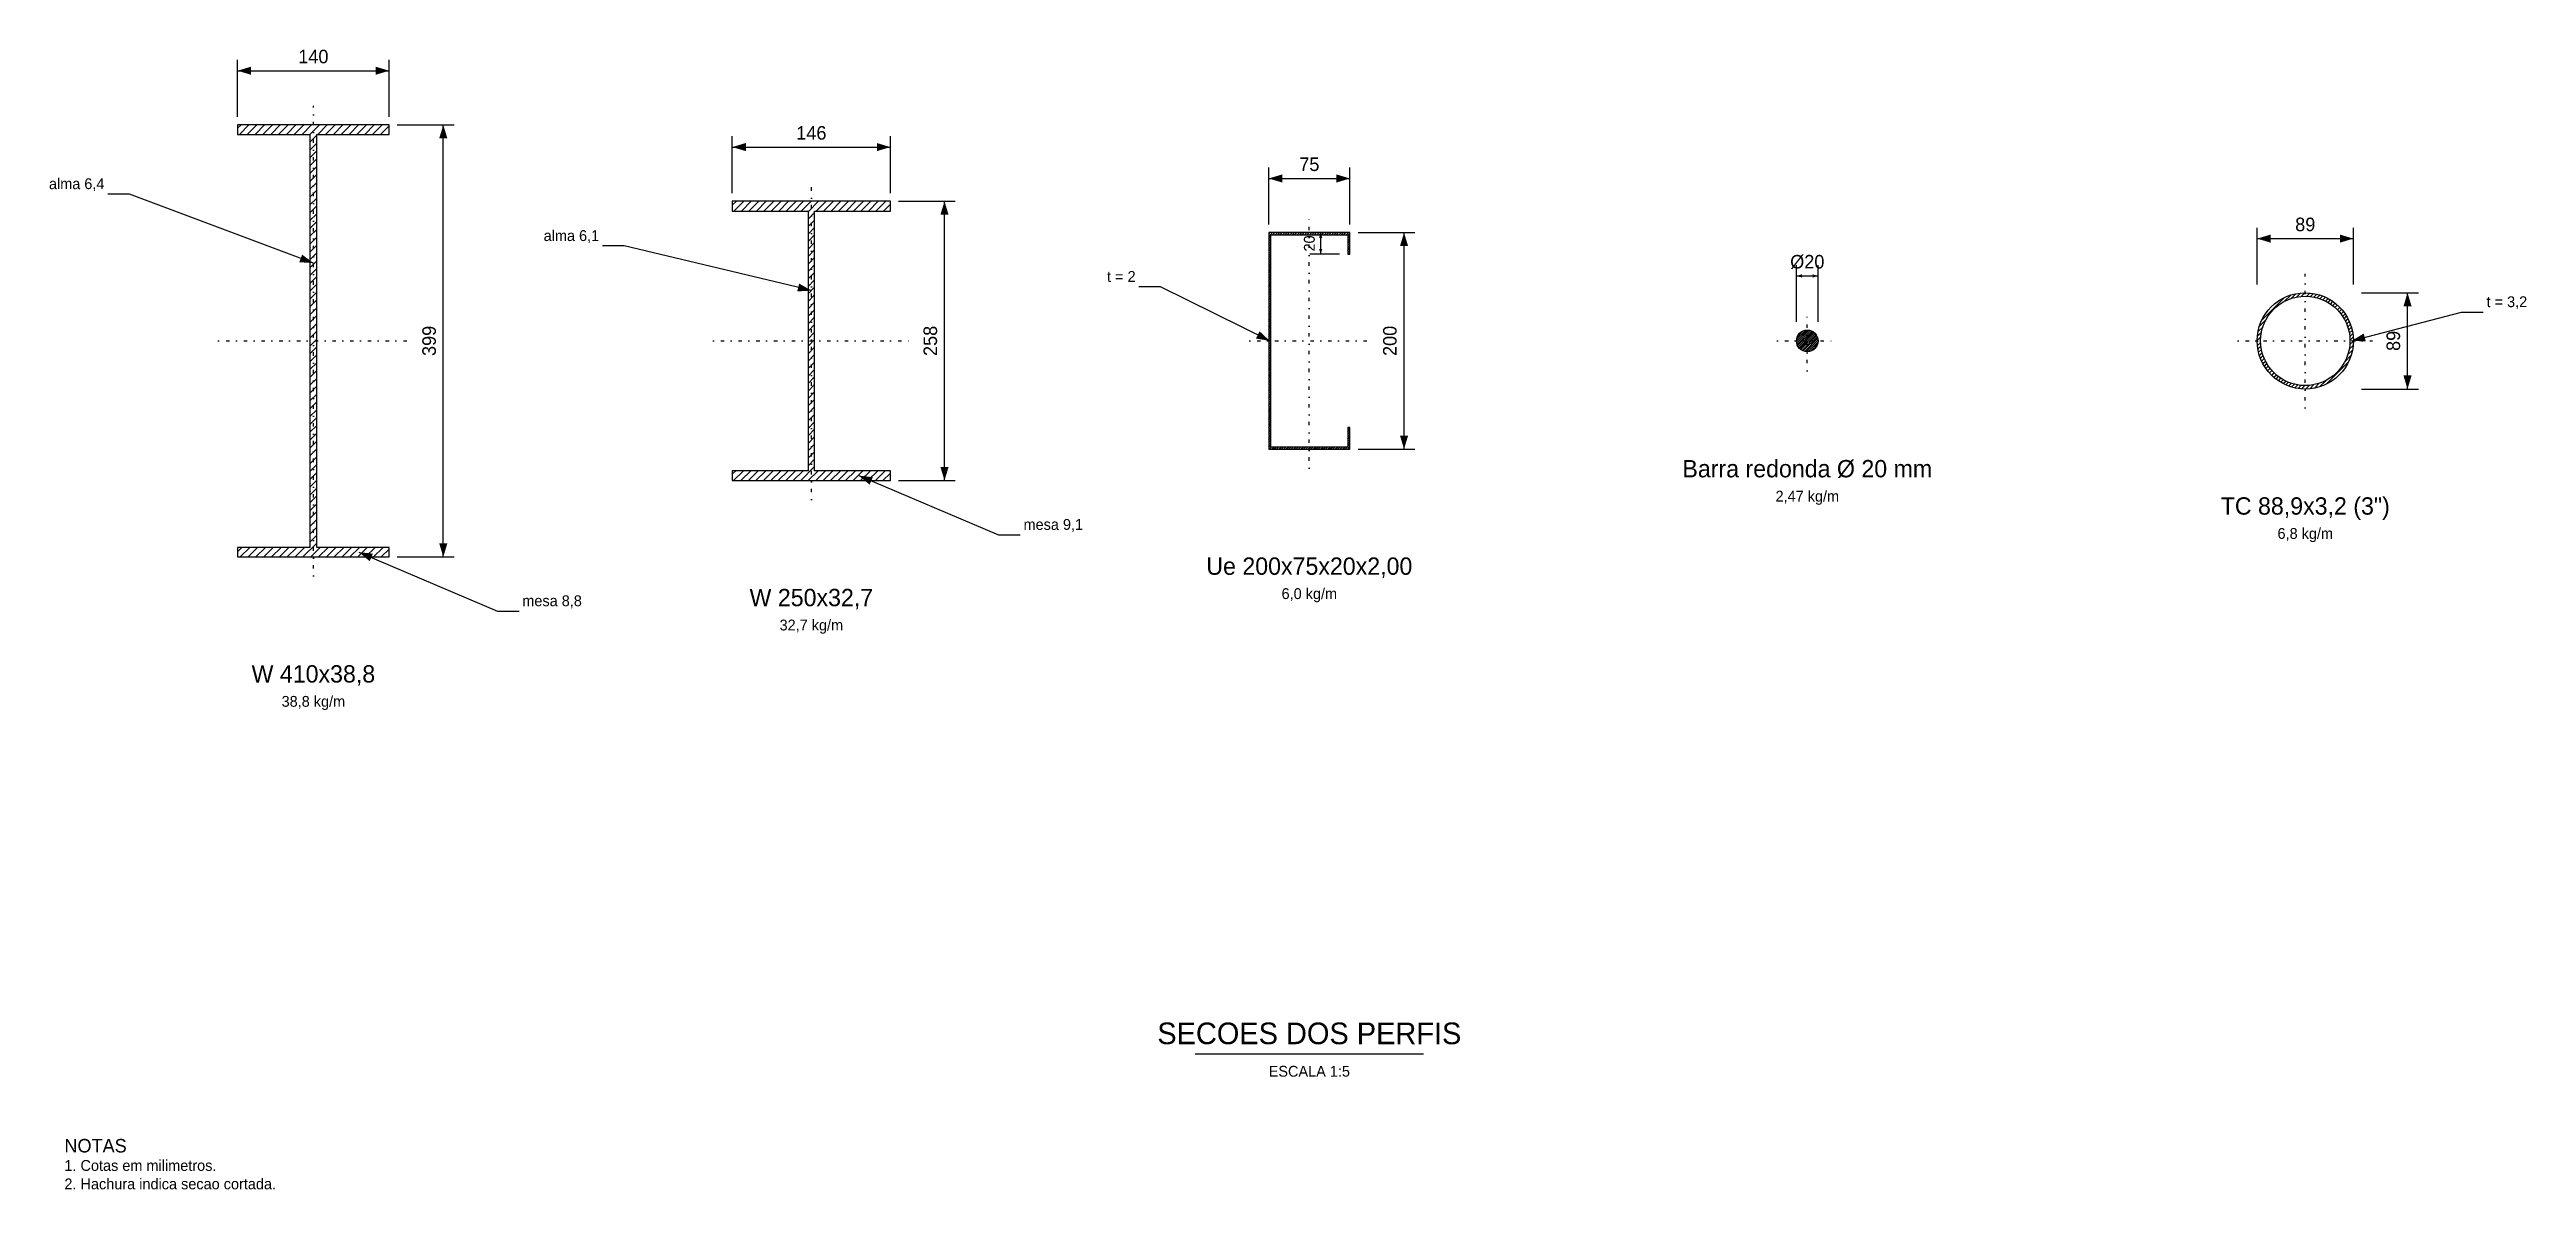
# Model space of a CAD drawing. Header units: millimetres. Extents: x -14 to 2274, y -784 to 269.
import ezdxf
from ezdxf.enums import TextEntityAlignment as Align

# ---------------------------------------------------------------- set-up
doc = ezdxf.new("R2010")
doc.units = ezdxf.units.MM
doc.linetypes.add('CENTER', pattern=[16.375, 0.5, -6.35, 3.175, -6.35])
for name, color, linetype in [('ACO', 7, 'CONTINUOUS'), ('COTA', 3, 'CONTINUOUS'), ('EIXO', 1, 'CENTER'), ('HACHURA', 8, 'CONTINUOUS'), ('TEXTO', 7, 'CONTINUOUS')]:
    doc.layers.add(name, color=color, linetype=linetype)
doc.styles.get("Standard").update_dxf_attribs({"font": 'txt', "width": 0.85})

msp = doc.modelspace()

# ---------------------------------------------------------------- linework, layer by layer
at = {"layer": 'ACO'}
for points in [[(160, -199.5), (300, -199.5), (300, -190.7), (233.2, -190.7), (233.2, 190.7), (300, 190.7), (300, 199.5), (160, 199.5), (160, 190.7), (226.8, 190.7), (226.8, -190.7), (160, -190.7)], [(617, -129), (763, -129), (763, -119.9), (693.05, -119.9), (693.05, 119.9), (763, 119.9), (763, 129), (617, 129), (617, 119.9), (686.95, 119.9), (686.95, -119.9), (617, -119.9)], [(1112.5, -100), (1187.5, -100), (1187.5, -80), (1185.5, -80), (1185.5, -98), (1114.5, -98), (1114.5, 98), (1185.5, 98), (1185.5, 80), (1187.5, 80), (1187.5, 100), (1112.5, 100)]]:
    msp.add_lwpolyline(points, close=True, dxfattribs=at)
for centre, radius in [((2070, 0), 44.45), ((2070, 0), 41.25), ((1610, 0), 10)]:
    msp.add_circle(centre, radius, dxfattribs=at)
at = {"layer": 'COTA'}
for p, q in [((160, 207), (160, 259.5)), ((300, 207), (300, 259.5)), ((160, 249.5), (300, 249.5)), ((307.5, 199.5), (360, 199.5)), ((350, -199.5), (350, 199.5)), ((617, 136.5), (617, 189)), ((763, 136.5), (763, 189)), ((617, 179), (763, 179)), ((1112.5, 107.5), (1112.5, 160)), ((1112.5, 150), (1187.5, 150)), ((1187.5, 107.5), (1187.5, 160)), ((770.5, 129), (823, 129)), ((813, -129), (813, 129)), ((1178, 100), (1150.5, 100)), ((1160.5, 80), (1160.5, 100)), ((1195, 100), (1247.5, 100)), ((1237.5, -100), (1237.5, 100)), ((2025.55, 51.95), (2025.55, 104.45)), ((2025.55, 94.45), (2114.45, 94.45)), ((2114.45, 51.95), (2114.45, 104.45)), ((1178, 80), (1150.5, 80)), ((1600, 17.5), (1600, 70)), ((1620, 17.5), (1620, 70)), ((1600, 60), (1620, 60)), ((2121.95, 44.45), (2174.45, 44.45)), ((2164.45, -44.45), (2164.45, 44.45)), ((2121.95, -44.45), (2174.45, -44.45)), ((1195, -100), (1247.5, -100)), ((770.5, -129), (823, -129)), ((307.5, -199.5), (360, -199.5))]:
    msp.add_line(p, q, dxfattribs=at)
for points in [[(160, 249.5), (172.5, 245.75), (172.5, 253.25)], [(300, 249.5), (287.5, 253.25), (287.5, 245.75)], [(350, 199.5), (346.25, 187), (353.75, 187)], [(617, 179), (629.5, 175.25), (629.5, 182.75)], [(763, 179), (750.5, 182.75), (750.5, 175.25)], [(1112.5, 150), (1125, 146.25), (1125, 153.75)], [(1187.5, 150), (1175, 153.75), (1175, 146.25)], [(813, 129), (809.25, 116.5), (816.75, 116.5)], [(1160.5, 100), (1159, 95), (1162, 95)], [(1237.5, 100), (1233.75, 87.5), (1241.25, 87.5)], [(2025.55, 94.45), (2038.05, 90.7), (2038.05, 98.2)], [(2114.45, 94.45), (2101.95, 98.2), (2101.95, 90.7)], [(1160.5, 80), (1162, 85), (1159, 85)], [(1600, 60), (1605, 58.5), (1605, 61.5)], [(1620, 60), (1615, 61.5), (1615, 58.5)], [(2164.45, 44.45), (2160.7, 31.95), (2168.2, 31.95)], [(2164.45, -44.45), (2168.2, -31.95), (2160.7, -31.95)], [(1237.5, -100), (1241.25, -87.5), (1233.75, -87.5)], [(813, -129), (816.75, -116.5), (809.25, -116.5)], [(350, -199.5), (353.75, -187), (346.25, -187)]]:
    msp.add_solid(points, dxfattribs=at)
at = {"layer": 'EIXO'}
for p, q in [((230, -217), (230, 217)), ((690, -146.5), (690, 146.5)), ((1150, -117.5), (1150, 117.5)), ((2070, -61.95), (2070, 61.95)), ((1610, -27.5), (1610, 27.5)), ((142.5, 0), (317.5, 0)), ((599.5, 0), (780.5, 0)), ((1095, 0), (1205, 0)), ((1582.5, 0), (1637.5, 0)), ((2008.05, 0), (2131.95, 0))]:
    msp.add_line(p, q, dxfattribs=at)
at = {"layer": 'HACHURA'}
for p, q in [((160, 196.3172), (163.1828, 199.5)), ((161.6235, 190.7), (170.4235, 199.5)), ((168.8643, 190.7), (177.6643, 199.5)), ((176.1051, 190.7), (184.9051, 199.5)), ((183.3459, 190.7), (192.1459, 199.5)), ((190.5866, 190.7), (199.3866, 199.5)), ((197.8274, 190.7), (206.6274, 199.5)), ((205.0682, 190.7), (213.8682, 199.5)), ((212.309, 190.7), (221.109, 199.5)), ((219.5497, 190.7), (228.3497, 199.5)), ((226.7905, 190.7), (235.5905, 199.5)), ((226.8, 183.4687), (233.2, 189.8687)), ((234.0313, 190.7), (242.8313, 199.5)), ((241.272, 190.7), (250.072, 199.5)), ((248.5128, 190.7), (257.3128, 199.5)), ((255.7536, 190.7), (264.5536, 199.5)), ((262.9944, 190.7), (271.7944, 199.5)), ((270.2351, 190.7), (279.0351, 199.5)), ((277.4759, 190.7), (286.2759, 199.5)), ((284.7167, 190.7), (293.5167, 199.5)), ((291.9575, 190.7), (300, 198.7425)), ((299.1982, 190.7), (300, 191.5018)), ((226.8, 176.228), (233.2, 182.628)), ((226.8, 168.9872), (233.2, 175.3872)), ((226.8, 161.7464), (233.2, 168.1464)), ((226.8, 154.5056), (233.2, 160.9056)), ((226.8, 147.2649), (233.2, 153.6649)), ((226.8, 140.0241), (233.2, 146.4241)), ((226.8, 132.7833), (233.2, 139.1833)), ((226.8, 125.5425), (233.2, 131.9425)), ((226.8, 118.3018), (233.2, 124.7018)), ((226.8, 111.061), (233.2, 117.461)), ((617, 125.279), (620.721, 129)), ((618.5224, 119.9), (627.6224, 129)), ((625.4237, 119.9), (634.5237, 129)), ((632.3251, 119.9), (641.4251, 129)), ((639.2264, 119.9), (648.3264, 129)), ((646.1278, 119.9), (655.2278, 129)), ((653.0292, 119.9), (662.1292, 129)), ((659.9305, 119.9), (669.0305, 129)), ((666.8319, 119.9), (675.9319, 129)), ((673.7333, 119.9), (682.8333, 129)), ((680.6346, 119.9), (689.7346, 129)), ((686.95, 119.314), (696.636, 129)), ((686.95, 112.4127), (693.05, 118.5127)), ((694.4373, 119.9), (703.5373, 129)), ((701.3387, 119.9), (710.4387, 129)), ((708.2401, 119.9), (717.3401, 129)), ((715.1414, 119.9), (724.2414, 129)), ((722.0428, 119.9), (731.1428, 129)), ((728.9442, 119.9), (738.0442, 129)), ((735.8455, 119.9), (744.9455, 129)), ((742.7469, 119.9), (751.8469, 129)), ((749.6482, 119.9), (758.7482, 129)), ((756.5496, 119.9), (763, 126.3504)), ((226.8, 103.8202), (233.2, 110.2202)), ((226.8, 96.5794), (233.2, 102.9794)), ((226.8, 89.3387), (233.2, 95.7387)), ((686.95, 105.5113), (693.05, 111.6113)), ((686.95, 98.6099), (693.05, 104.7099)), ((686.95, 91.7086), (693.05, 97.8086)), ((1112.5, 96.529), (1115.971, 100)), ((1112.5, 98.7917), (1113.7083, 100)), ((1112.5, 94.2663), (1114.5, 96.2663)), ((1112.5, 92.0035), (1114.5, 94.0035)), ((1112.5, 89.7408), (1114.5, 91.7408)), ((1116.2337, 98), (1118.2337, 100)), ((1118.4965, 98), (1120.4965, 100)), ((1120.7592, 98), (1122.7592, 100)), ((1123.022, 98), (1125.022, 100)), ((1125.2847, 98), (1127.2847, 100)), ((1127.5474, 98), (1129.5474, 100)), ((1129.8102, 98), (1131.8102, 100)), ((1132.0729, 98), (1134.0729, 100)), ((1134.3357, 98), (1136.3357, 100)), ((1136.5984, 98), (1138.5984, 100)), ((1138.8612, 98), (1140.8612, 100)), ((1141.1239, 98), (1143.1239, 100)), ((1143.3866, 98), (1145.3866, 100)), ((1145.6494, 98), (1147.6494, 100)), ((1147.9121, 98), (1149.9121, 100)), ((1150.1749, 98), (1152.1749, 100)), ((1152.4376, 98), (1154.4376, 100)), ((1154.7003, 98), (1156.7003, 100)), ((1156.9631, 98), (1158.9631, 100)), ((1159.2258, 98), (1161.2258, 100)), ((1161.4886, 98), (1163.4886, 100)), ((1163.7513, 98), (1165.7513, 100)), ((1166.0141, 98), (1168.0141, 100)), ((1168.2768, 98), (1170.2768, 100)), ((1170.5395, 98), (1172.5395, 100)), ((1172.8023, 98), (1174.8023, 100)), ((1175.065, 98), (1177.065, 100)), ((1177.3278, 98), (1179.3278, 100)), ((1179.5905, 98), (1181.5905, 100)), ((1181.8532, 98), (1183.8532, 100)), ((1184.116, 98), (1186.116, 100)), ((1185.5, 97.1213), (1187.5, 99.1213)), ((1185.5, 94.8585), (1187.5, 96.8585)), ((1185.5, 92.5958), (1187.5, 94.5958)), ((1185.5, 90.333), (1187.5, 92.333)), ((226.8, 82.0979), (233.2, 88.4979)), ((226.8, 74.8571), (233.2, 81.2571)), ((226.8, 67.6164), (233.2, 74.0164)), ((686.95, 84.8072), (693.05, 90.9072)), ((686.95, 77.9058), (693.05, 84.0058)), ((686.95, 71.0045), (693.05, 77.1045)), ((686.95, 64.1031), (693.05, 70.2031)), ((1112.5, 87.478), (1114.5, 89.478)), ((1112.5, 85.2153), (1114.5, 87.2153)), ((1112.5, 82.9526), (1114.5, 84.9526)), ((1112.5, 80.6898), (1114.5, 82.6898)), ((1112.5, 78.4271), (1114.5, 80.4271)), ((1112.5, 76.1643), (1114.5, 78.1643)), ((1112.5, 73.9016), (1114.5, 75.9016)), ((1112.5, 71.6388), (1114.5, 73.6388)), ((1112.5, 69.3761), (1114.5, 71.3761)), ((1112.5, 67.1134), (1114.5, 69.1134)), ((1185.5, 88.0703), (1187.5, 90.0703)), ((1185.5, 85.8076), (1187.5, 87.8076)), ((1185.5, 83.5448), (1187.5, 85.5448)), ((1185.5, 81.2821), (1187.5, 83.2821)), ((1186.4807, 80), (1187.5, 81.0193)), ((226.8, 60.3756), (233.2, 66.7756)), ((226.8, 53.1348), (233.2, 59.5348)), ((226.8, 45.894), (233.2, 52.294)), ((686.95, 57.2018), (693.05, 63.3018)), ((686.95, 50.3004), (693.05, 56.4004)), ((686.95, 43.399), (693.05, 49.499)), ((1112.5, 64.8506), (1114.5, 66.8506)), ((1112.5, 62.5879), (1114.5, 64.5879)), ((1112.5, 60.3251), (1114.5, 62.3251)), ((1112.5, 58.0624), (1114.5, 60.0624)), ((1112.5, 55.7997), (1114.5, 57.7997)), ((1112.5, 53.5369), (1114.5, 55.5369)), ((1112.5, 51.2742), (1114.5, 53.2742)), ((1112.5, 49.0114), (1114.5, 51.0114)), ((1112.5, 46.7487), (1114.5, 48.7487)), ((1112.5, 44.4859), (1114.5, 46.4859)), ((226.8, 38.6533), (233.2, 45.0533)), ((226.8, 31.4125), (233.2, 37.8125)), ((226.8, 24.1717), (233.2, 30.5717)), ((226.8, 16.9309), (233.2, 23.3309)), ((686.95, 36.4977), (693.05, 42.5977)), ((686.95, 29.5963), (693.05, 35.6963)), ((686.95, 22.695), (693.05, 28.795)), ((1112.5, 42.2232), (1114.5, 44.2232)), ((1112.5, 39.9605), (1114.5, 41.9605)), ((1112.5, 37.6977), (1114.5, 39.6977)), ((1112.5, 35.435), (1114.5, 37.435)), ((1112.5, 33.1722), (1114.5, 35.1722)), ((1112.5, 30.9095), (1114.5, 32.9095)), ((1112.5, 28.6468), (1114.5, 30.6468)), ((1112.5, 26.384), (1114.5, 28.384)), ((1112.5, 24.1213), (1114.5, 26.1213)), ((1112.5, 21.8585), (1114.5, 23.8585)), ((2030.1743, 19.5262), (2040.324, 29.676)), ((2040.324, 29.676), (2050.4738, 39.8257)), ((2050.5923, 36.3239), (2056.5401, 42.2716)), ((2056.916, 39.0271), (2061.4025, 43.5136)), ((2061.8577, 40.3485), (2065.6758, 44.1666)), ((2066.1257, 40.9961), (2069.5501, 44.4205)), ((2070, 43.4446), (2070.9435, 44.3882)), ((2071.338, 41.1623), (2074.3412, 44.1655)), ((2074.7357, 40.9396), (2077.5234, 43.7273)), ((2077.8276, 40.4111), (2080.5431, 43.1266)), ((2080.8294, 39.7925), (2083.3469, 42.31)), ((2083.5323, 38.875), (2086.0498, 41.3925)), ((2086.1889, 37.9112), (2088.5733, 40.2956)), ((2088.6136, 36.7155), (2090.998, 39.0999)), ((2090.9949, 35.4764), (2093.297, 37.7785)), ((2093.1651, 34.0263), (2095.4673, 36.3284)), ((2095.3105, 32.5512), (2097.5732, 34.814)), ((2097.2393, 30.8597), (2099.5021, 33.1224)), ((2099.6379, 28.6325), (2101.9006, 30.8953)), ((2101.3294, 26.7037), (2103.5922, 28.9664)), ((2102.9789, 24.7327), (2105.281, 27.0349)), ((2104.429, 22.5625), (2106.7311, 24.8646)), ((226.8, 9.6902), (233.2, 16.0902)), ((226.8, 2.4494), (233.2, 8.8494)), ((226.8, -4.7914), (233.2, 1.6086)), ((686.95, 15.7936), (693.05, 21.8936)), ((686.95, 8.8922), (693.05, 14.9922)), ((686.95, 1.9909), (693.05, 8.0909)), ((686.95, -4.9105), (693.05, 1.1895)), ((1112.5, 19.5958), (1114.5, 21.5958)), ((1112.5, 17.333), (1114.5, 19.333)), ((1112.5, 15.0703), (1114.5, 17.0703)), ((1112.5, 12.8076), (1114.5, 14.8076)), ((1112.5, 10.5448), (1114.5, 12.5448)), ((1112.5, 8.2821), (1114.5, 10.2821)), ((1112.5, 6.0193), (1114.5, 8.0193)), ((1112.5, 3.7566), (1114.5, 5.7566)), ((1112.5, 1.4939), (1114.5, 3.4939)), ((1112.5, -0.7689), (1114.5, 1.2311)), ((1600.0265, -0.303), (1610.303, 9.9735)), ((1600.1311, 1.4986), (1608.5014, 9.8689)), ((1600.1811, -1.8455), (1611.8455, 9.8189)), ((1600.5398, -3.1839), (1613.1839, 9.4602)), ((1600.8193, 3.8839), (1606.1161, 9.1807)), ((1601.0475, -4.3732), (1614.3732, 8.9525)), ((1601.6602, -5.4576), (1615.4576, 8.3398)), ((1602.3632, -6.4516), (1616.4516, 7.6368)), ((1603.2118, -7.3001), (1617.3001, 6.7882)), ((1604.1464, -8.0625), (1618.0625, 5.8536)), ((1605.1676, -8.7384), (1618.7384, 4.8324)), ((1606.325, -9.2781), (1619.2781, 3.675)), ((1607.6235, -9.6766), (1619.6766, 2.3765)), ((1609.0778, -9.9193), (1619.9193, 0.9222)), ((2025.5795, 0.4499), (2029.0039, 3.8743)), ((2025.6118, -0.9435), (2026.5554, 0)), ((2025.8334, 4.3242), (2029.6515, 8.1423)), ((2026.4864, 8.5975), (2030.9729, 13.084)), ((2027.7284, 13.4599), (2033.6761, 19.4077)), ((2105.8518, 20.3649), (2108.1812, 22.6943)), ((2107.0475, 17.9402), (2109.432, 20.3247)), ((2108.2122, 15.4846), (2110.6277, 17.9)), ((2109.1298, 12.7817), (2111.6473, 15.2992)), ((2109.9772, 10.0088), (2112.5648, 12.5963)), ((2110.5779, 6.989), (2113.2934, 9.7046)), ((2111.0014, 3.7922), (2113.8941, 6.6849)), ((2111.2241, 0.3945), (2114.2273, 3.3977)), ((226.8, -12.0322), (233.2, -5.6322)), ((226.8, -19.2729), (233.2, -12.8729)), ((226.8, -26.5137), (233.2, -20.1137)), ((686.95, -11.8119), (693.05, -5.7119)), ((686.95, -18.7132), (693.05, -12.6132)), ((686.95, -25.6146), (693.05, -19.5146)), ((1112.5, -3.0316), (1114.5, -1.0316)), ((1112.5, -5.2944), (1114.5, -3.2944)), ((1112.5, -7.5571), (1114.5, -5.5571)), ((1112.5, -9.8199), (1114.5, -7.8199)), ((1112.5, -12.0826), (1114.5, -10.0826)), ((1112.5, -14.3453), (1114.5, -12.3453)), ((1112.5, -16.6081), (1114.5, -14.6081)), ((1112.5, -18.8708), (1114.5, -16.8708)), ((1112.5, -21.1336), (1114.5, -19.1336)), ((1112.5, -23.3963), (1114.5, -21.3963)), ((1610.7608, -9.9334), (1619.9334, -0.7608)), ((1612.8385, -9.5528), (1619.5528, -2.8385)), ((2025.8345, -4.3412), (2028.8377, -1.338)), ((2026.2727, -7.5234), (2029.0604, -4.7357)), ((2026.8734, -10.5431), (2029.5889, -7.8276)), ((2027.69, -13.3469), (2030.2075, -10.8294)), ((2028.6075, -16.0498), (2031.125, -13.5323)), ((2029.7044, -18.5733), (2032.0888, -16.1889)), ((2030.9001, -20.998), (2033.2845, -18.6136)), ((2032.2215, -23.297), (2034.5236, -20.9949)), ((2099.6207, -29.6207), (2109.9333, -19.3081)), ((2106.4314, -19.1896), (2112.3284, -13.2926)), ((2109.0839, -12.9167), (2113.5411, -8.4596)), ((2110.3759, -8.0043), (2114.1743, -4.2059)), ((2111.0038, -3.756), (2114.4283, -0.3316)), ((226.8, -33.7545), (233.2, -27.3545)), ((226.8, -40.9952), (233.2, -34.5952)), ((226.8, -48.236), (233.2, -41.836)), ((686.95, -32.5159), (693.05, -26.4159)), ((686.95, -39.4173), (693.05, -33.3173)), ((686.95, -46.3187), (693.05, -40.2187)), ((1112.5, -25.659), (1114.5, -23.659)), ((1112.5, -27.9218), (1114.5, -25.9218)), ((1112.5, -30.1845), (1114.5, -28.1845)), ((1112.5, -32.4473), (1114.5, -30.4473)), ((1112.5, -34.71), (1114.5, -32.71)), ((1112.5, -36.9728), (1114.5, -34.9728)), ((1112.5, -39.2355), (1114.5, -37.2355)), ((1112.5, -41.4982), (1114.5, -39.4982)), ((1112.5, -43.761), (1114.5, -41.761)), ((1112.5, -46.0237), (1114.5, -44.0237)), ((2033.6716, -25.4673), (2035.9737, -23.1651)), ((2035.186, -27.5732), (2037.4488, -25.3105)), ((2036.8776, -29.5021), (2039.1403, -27.2393)), ((2039.1047, -31.9006), (2041.3675, -29.6379)), ((2041.0336, -33.5922), (2043.2963, -31.3294)), ((2042.9651, -35.281), (2045.2673, -32.9789)), ((2045.1354, -36.7311), (2047.4375, -34.429)), ((2047.3057, -38.1812), (2049.6351, -35.8518)), ((2049.6753, -39.432), (2052.0598, -37.0475)), ((2052.1, -40.6277), (2054.5154, -38.2122)), ((2054.7008, -41.6473), (2057.2183, -39.1298)), ((2057.4037, -42.5648), (2059.9912, -39.9772)), ((2060.2954, -43.2934), (2063.011, -40.5779)), ((2063.3151, -43.8941), (2066.2078, -41.0014)), ((2066.6023, -44.2273), (2069.6055, -41.2241)), ((2070.3316, -44.4283), (2073.756, -41.0038)), ((2074.2059, -44.1743), (2078.0043, -40.3759)), ((2078.4596, -43.5411), (2082.9167, -39.0839)), ((2083.2926, -42.3284), (2089.1896, -36.4314)), ((2089.3081, -39.9333), (2099.6207, -29.6207)), ((226.8, -55.4768), (233.2, -49.0768)), ((226.8, -62.7176), (233.2, -56.3176)), ((226.8, -69.9583), (233.2, -63.5583)), ((686.95, -53.22), (693.05, -47.12)), ((686.95, -60.1214), (693.05, -54.0214)), ((686.95, -67.0228), (693.05, -60.9228)), ((686.95, -73.9241), (693.05, -67.8241)), ((1112.5, -48.2865), (1114.5, -46.2865)), ((1112.5, -50.5492), (1114.5, -48.5492)), ((1112.5, -52.8119), (1114.5, -50.8119)), ((1112.5, -55.0747), (1114.5, -53.0747)), ((1112.5, -57.3374), (1114.5, -55.3374)), ((1112.5, -59.6002), (1114.5, -57.6002)), ((1112.5, -61.8629), (1114.5, -59.8629)), ((1112.5, -64.1257), (1114.5, -62.1257)), ((1112.5, -66.3884), (1114.5, -64.3884)), ((1112.5, -68.6511), (1114.5, -66.6511)), ((226.8, -77.1991), (233.2, -70.7991)), ((226.8, -84.4399), (233.2, -78.0399)), ((226.8, -91.6807), (233.2, -85.2807)), ((686.95, -80.8255), (693.05, -74.7255)), ((686.95, -87.7268), (693.05, -81.6268)), ((686.95, -94.6282), (693.05, -88.5282)), ((1112.5, -70.9139), (1114.5, -68.9139)), ((1112.5, -73.1766), (1114.5, -71.1766)), ((1112.5, -75.4394), (1114.5, -73.4394)), ((1112.5, -77.7021), (1114.5, -75.7021)), ((1112.5, -79.9648), (1114.5, -77.9648)), ((1112.5, -82.2276), (1114.5, -80.2276)), ((1112.5, -84.4903), (1114.5, -82.4903)), ((1112.5, -86.7531), (1114.5, -84.7531)), ((1112.5, -89.0158), (1114.5, -87.0158)), ((1112.5, -91.2786), (1114.5, -89.2786)), ((1185.5, -81.6353), (1187.1353, -80)), ((1185.5, -83.8981), (1187.5, -81.8981)), ((1185.5, -86.1608), (1187.5, -84.1608)), ((1185.5, -88.4235), (1187.5, -86.4235)), ((1185.5, -90.6863), (1187.5, -88.6863)), ((1185.5, -92.949), (1187.5, -90.949)), ((226.8, -98.9214), (233.2, -92.5214)), ((226.8, -106.1622), (233.2, -99.7622)), ((226.8, -113.403), (233.2, -107.003)), ((226.8, -120.6438), (233.2, -114.2438)), ((686.95, -101.5296), (693.05, -95.4296)), ((686.95, -108.4309), (693.05, -102.3309)), ((686.95, -115.3323), (693.05, -109.2323)), ((1112.5, -93.5413), (1114.5, -91.5413)), ((1112.5, -95.804), (1114.5, -93.804)), ((1112.5, -98.0668), (1114.5, -96.0668)), ((1112.8295, -100), (1114.8295, -98)), ((1115.0923, -100), (1117.0923, -98)), ((1117.355, -100), (1119.355, -98)), ((1119.6177, -100), (1121.6177, -98)), ((1121.8805, -100), (1123.8805, -98)), ((1124.1432, -100), (1126.1432, -98)), ((1126.406, -100), (1128.406, -98)), ((1128.6687, -100), (1130.6687, -98)), ((1130.9315, -100), (1132.9315, -98)), ((1133.1942, -100), (1135.1942, -98)), ((1135.4569, -100), (1137.4569, -98)), ((1137.7197, -100), (1139.7197, -98)), ((1139.9824, -100), (1141.9824, -98)), ((1142.2452, -100), (1144.2452, -98)), ((1144.5079, -100), (1146.5079, -98)), ((1146.7706, -100), (1148.7706, -98)), ((1149.0334, -100), (1151.0334, -98)), ((1151.2961, -100), (1153.2961, -98)), ((1153.5589, -100), (1155.5589, -98)), ((1155.8216, -100), (1157.8216, -98)), ((1158.0844, -100), (1160.0844, -98)), ((1160.3471, -100), (1162.3471, -98)), ((1162.6098, -100), (1164.6098, -98)), ((1164.8726, -100), (1166.8726, -98)), ((1167.1353, -100), (1169.1353, -98)), ((1169.3981, -100), (1171.3981, -98)), ((1171.6608, -100), (1173.6608, -98)), ((1173.9235, -100), (1175.9235, -98)), ((1176.1863, -100), (1178.1863, -98)), ((1178.449, -100), (1180.449, -98)), ((1180.7118, -100), (1182.7118, -98)), ((1182.9745, -100), (1184.9745, -98)), ((1185.2373, -100), (1187.5, -97.7373)), ((1185.5, -95.2118), (1187.5, -93.2118)), ((1185.5, -97.4745), (1187.5, -95.4745)), ((226.8, -127.8845), (233.2, -121.4845)), ((226.8, -135.1253), (233.2, -128.7253)), ((226.8, -142.3661), (233.2, -135.9661)), ((617, -123.17), (620.27, -119.9)), ((618.0714, -129), (627.1714, -119.9)), ((624.9728, -129), (634.0728, -119.9)), ((631.8741, -129), (640.9741, -119.9)), ((638.7755, -129), (647.8755, -119.9)), ((645.6768, -129), (654.7768, -119.9)), ((652.5782, -129), (661.6782, -119.9)), ((659.4796, -129), (668.5796, -119.9)), ((666.3809, -129), (675.4809, -119.9)), ((673.2823, -129), (682.3823, -119.9)), ((680.1837, -129), (693.05, -116.1337)), ((687.085, -129), (696.185, -119.9)), ((693.9864, -129), (703.0864, -119.9)), ((700.8877, -129), (709.9877, -119.9)), ((707.7891, -129), (716.8891, -119.9)), ((714.6905, -129), (723.7905, -119.9)), ((721.5918, -129), (730.6918, -119.9)), ((728.4932, -129), (737.5932, -119.9)), ((735.3946, -129), (744.4946, -119.9)), ((742.2959, -129), (751.3959, -119.9)), ((749.1973, -129), (758.2973, -119.9)), ((756.0986, -129), (763, -122.0986)), ((226.8, -149.6069), (233.2, -143.2069)), ((226.8, -156.8476), (233.2, -150.4476)), ((226.8, -164.0884), (233.2, -157.6884)), ((226.8, -171.3292), (233.2, -164.9292)), ((226.8, -178.5699), (233.2, -172.1699)), ((226.8, -185.8107), (233.2, -179.4107)), ((160, -194.6845), (163.9845, -190.7)), ((162.4253, -199.5), (171.2253, -190.7)), ((169.6661, -199.5), (178.4661, -190.7)), ((176.9069, -199.5), (185.7069, -190.7)), ((184.1476, -199.5), (192.9476, -190.7)), ((191.3884, -199.5), (200.1884, -190.7)), ((198.6292, -199.5), (207.4292, -190.7)), ((205.8699, -199.5), (214.6699, -190.7)), ((213.1107, -199.5), (221.9107, -190.7)), ((220.3515, -199.5), (233.2, -186.6515)), ((227.5923, -199.5), (236.3923, -190.7)), ((234.833, -199.5), (243.633, -190.7)), ((242.0738, -199.5), (250.8738, -190.7)), ((249.3146, -199.5), (258.1146, -190.7)), ((256.5554, -199.5), (265.3554, -190.7)), ((263.7961, -199.5), (272.5961, -190.7)), ((271.0369, -199.5), (279.8369, -190.7)), ((278.2777, -199.5), (287.0777, -190.7)), ((285.5185, -199.5), (294.3185, -190.7)), ((292.7592, -199.5), (300, -192.2592))]:
    msp.add_line(p, q, dxfattribs=at)
at = {"layer": 'TEXTO'}
for p, q in [((60, 135.66), (40, 135.66)), ((230, 71.82), (60, 135.66)), ((517, 87.72), (497, 87.72)), ((690, 46.44), (517, 87.72)), ((1012.5, 50), (992.5, 50)), ((1113.5, 0), (1012.5, 50)), ((2112.85, 0), (2214.45, 26.67)), ((2214.45, 26.67), (2234.45, 26.67)), ((733.8, -124.45), (863, -179)), ((863, -179), (883, -179)), ((272, -195.1), (400, -249.5)), ((400, -249.5), (420, -249.5)), ((1044.6, -658.5), (1255.4, -658.5))]:
    msp.add_line(p, q, dxfattribs=at)
for points in [[(230, 71.82), (219.6163, 79.7251), (216.9796, 72.7039)], [(690, 46.44), (678.7117, 52.9888), (676.971, 45.6936)], [(1113.5, 0), (1103.9613, 8.9065), (1100.6338, 2.185)], [(2112.85, 0), (2125.8925, -0.4534), (2123.9883, 6.8008)], [(733.8, -124.45), (743.857, -132.7668), (746.7743, -125.8574)], [(272, -195.1), (282.0374, -203.4405), (284.9709, -196.538)]]:
    msp.add_solid(points, dxfattribs=at)

# ---------------------------------------------------------------- texts
at = {"layer": 'COTA'}
for s, p in [('140', (230, 256.375)), ('146', (690, 185.875)), ('75', (1150, 156.875)), ('89', (2070, 101.325)), ('%%c20', (1610, 66.875))]:
    msp.add_text(s, height=12.5, dxfattribs=at).set_placement(p, align=Align.CENTER)
for s, height, p in [('20', 10, (1155, 90)), ('399', 12.5, (343.125, 0)), ('258', 12.5, (806.125, 0)), ('200', 12.5, (1230.625, 0)), ('89', 12.5, (2157.575, 0))]:
    msp.add_text(s, height=height, rotation=90, dxfattribs=at).set_placement(p, align=Align.CENTER)
at = {"layer": 'TEXTO'}
for s, p in [('alma 6,4', (37, 140.16)), ('alma 6,1', (494, 92.22)), ('t = 2', (989.5, 54.5))]:
    msp.add_text(s, height=10, dxfattribs=at).set_placement(p, align=Align.RIGHT)
for s, height, p in [('t = 3,2', 10, (2237.45, 31.17)), ('mesa 9,1', 10, (886, -174.5)), ('mesa 8,8', 10, (423, -245)), ('NOTAS', 12.5, (0, -749.5)), ('2. Hachura indica secao cortada.', 10, (0, -783.5)), ('1. Cotas em milimetros.', 10, (0, -766.5))]:
    msp.add_text(s, height=height, dxfattribs=at).set_placement(p)
for s, height, p in [('Barra redonda %%c 20 mm', 16, (1610, -126)), ('2,47 kg/m', 10, (1610, -148.4)), ('TC 88,9x3,2 (3")', 16, (2070, -160.45)), ('6,8 kg/m', 10, (2070, -182.85)), ('Ue 200x75x20x2,00', 16, (1150, -216)), ('W 250x32,7', 16, (690, -245)), ('6,0 kg/m', 10, (1150, -238.4)), ('32,7 kg/m', 10, (690, -267.4)), ('W 410x38,8', 16, (230, -315.5)), ('38,8 kg/m', 10, (230, -337.9)), ('SECOES DOS PERFIS', 20, (1150, -649.5)), ('ESCALA 1:5', 10, (1150, -679.5))]:
    msp.add_text(s, height=height, dxfattribs=at).set_placement(p, align=Align.CENTER)

doc.saveas('drawing.dxf')
